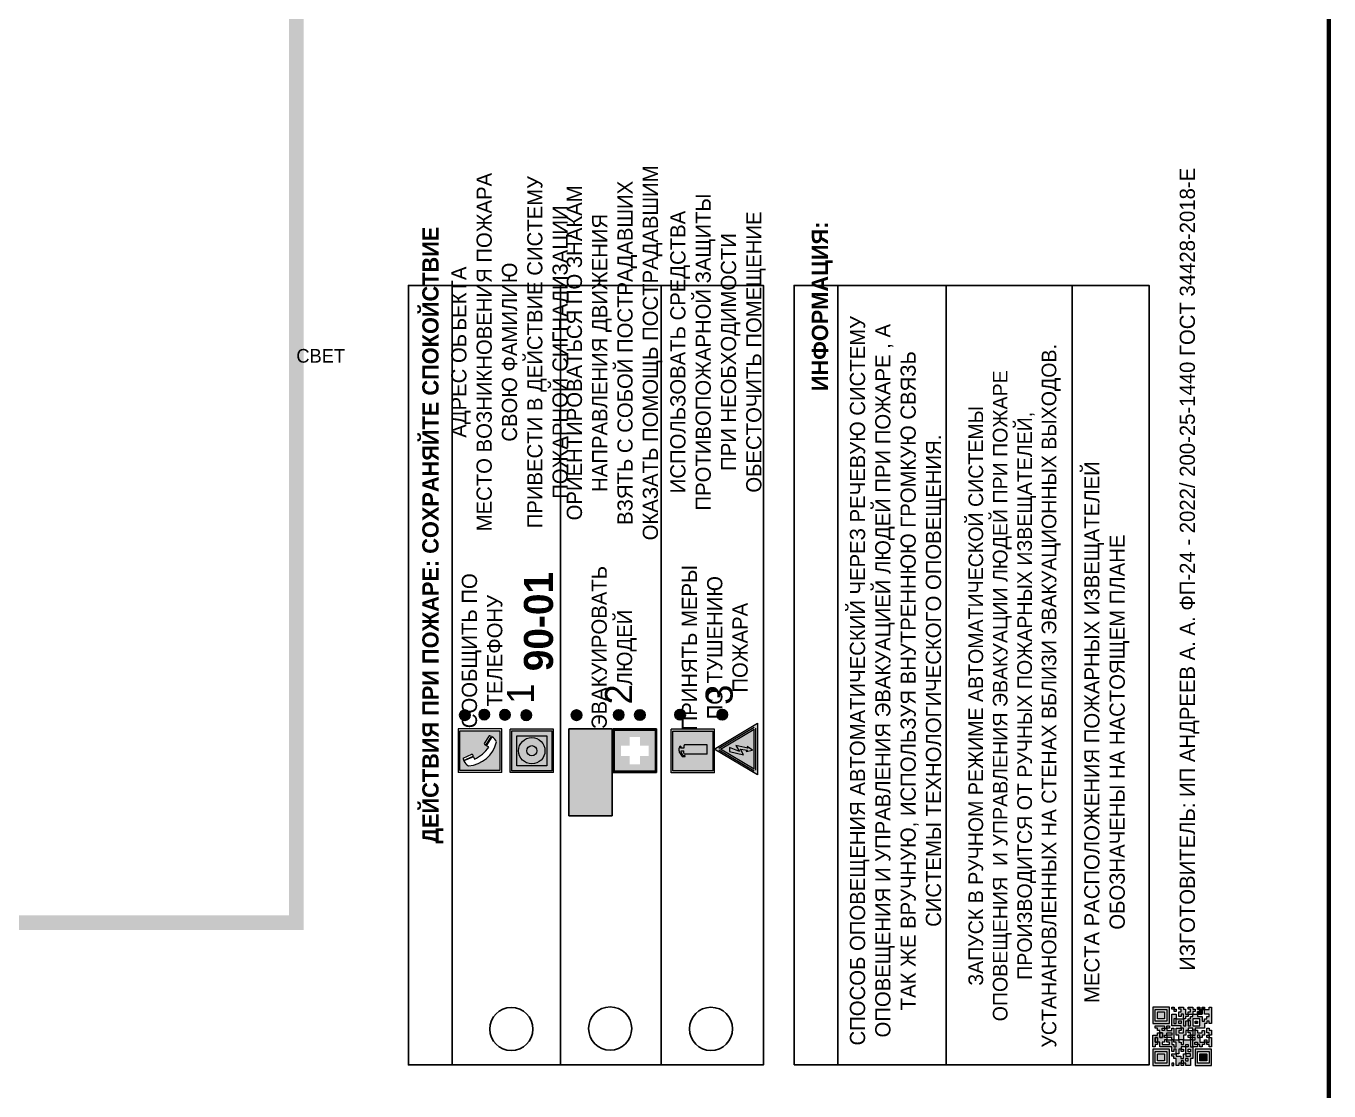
# Model space of a CAD drawing. Header units: millimetres. Extents: x 13114 to 67229, y 22859 to 38520.
# Drawn here: x 25982.5 to 26222.8, y 31311.9 to 31508.3 of the extents above; entities that cross this region are included whole.
import ezdxf

# ---------------------------------------------------------------- set-up
doc = ezdxf.new("R2010")
doc.units = ezdxf.units.MM
doc.styles.add('обычный', font='arial.ttf')

# ---------------------------------------------------------------- blocks, each defined once
blk = doc.blocks.new('A$C3E6D3DDE')
at = {"lineweight": 5}
h = blk.add_hatch(color=40, dxfattribs=at)
h.paths.add_polyline_path([(24.1, 1.45), (16.46, -11.35), (31.74, -11.35)])
h.paths.add_polyline_path([(24.09, -0.46), (30.03, -10.41), (18.14, -10.41)], flags=16)
h.paths.add_polyline_path([(24.54, -3.08), (23.41, -6.02), (25.13, -5.01), (24.33, -8.5), (24.82, -8.27), (23.79, -9.86), (23.4, -8.04), (23.8, -8.43), (24.04, -6.29), (22.39, -7.25), (23.44, -3.08)], flags=0)
h = blk.add_hatch(color=256, dxfattribs=at)
h.paths.add_polyline_path([(24.37, 0.03, 0.567511), (23.82, 0.03), (17.59, -10.4, 0.582454), (17.86, -10.88), (30.32, -10.88, 0.582149), (30.6, -10.4)])
h.paths.add_polyline_path([(24.09, -0.46), (18.14, -10.41), (30.03, -10.41)], flags=16)
h.paths.add_polyline_path([(24.54, -3.08), (23.41, -6.02), (25.13, -5.01), (24.33, -8.5), (24.82, -8.27), (23.79, -9.86), (23.4, -8.04), (23.8, -8.43), (24.04, -6.29), (22.39, -7.25), (23.44, -3.08)], flags=0)
h = blk.add_hatch(color=40, dxfattribs=at)
h.paths.add_polyline_path([(24.09, -0.46), (18.14, -10.41), (30.03, -10.41)])
h.paths.add_polyline_path([(24.82, -8.27), (23.79, -9.86), (23.4, -8.04), (23.8, -8.43), (24.04, -6.29), (22.39, -7.25), (23.44, -3.08), (24.54, -3.08), (23.41, -6.02), (25.13, -5.01), (24.33, -8.5)], flags=16)
at = {"color": 40, "lineweight": 5}
for p, q in [((16.46, -11.35), (24.1, 1.45)), ((24.1, 1.45), (31.74, -11.35))]:
    blk.add_line(p, q, dxfattribs=at)
at = {"lineweight": 5}
for p, q in [((17.59, -10.4), (23.82, 0.03)), ((24.37, 0.03), (30.6, -10.4)), ((18.14, -10.41), (24.09, -0.46)), ((23.44, -3.08), (22.39, -7.25)), ((23.41, -6.02), (24.54, -3.08)), ((24.54, -3.08), (23.44, -3.08)), ((24.09, -0.46), (30.03, -10.41)), ((22.39, -7.25), (24.04, -6.29)), ((25.13, -5.01), (23.41, -6.02)), ((24.04, -6.29), (23.8, -8.43)), ((24.33, -8.5), (25.13, -5.01)), ((17.86, -10.88), (30.32, -10.88)), ((18.14, -10.41), (30.03, -10.41)), ((23.8, -8.43), (23.4, -8.04)), ((23.4, -8.04), (23.79, -9.86)), ((23.79, -9.86), (24.82, -8.27)), ((24.82, -8.27), (24.33, -8.5))]:
    blk.add_line(p, q, dxfattribs=at)
at = {"color": 50, "lineweight": 5}
blk.add_line((31.74, -11.35), (16.46, -11.35), dxfattribs=at)
blk = doc.blocks.new('A$C456E1F9C')
at = {"lineweight": 5}
h = blk.add_hatch(color=242, dxfattribs=at)
h.paths.add_polyline_path([(0.51, -1.47), (0.51, -13.26), (12.29, -13.26), (12.29, -1.47)])
h.paths.add_polyline_path([(5.42, -4.95, -0.254479), (4.78, -5.4), (3.52, -2.53, -0.209735), (4.23, -2.4)], flags=16)
h.paths.add_polyline_path([(8.53, -8.6), (10.87, -10.17), (10.54, -10.76), (8.03, -9.13, -0.192251)], flags=16)
h.paths.add_polyline_path([(4.61, -5.49, 0.005518), (3.87, -5.72, 0.128647), (7.49, -10.01, 0.00809), (7.83, -9.33), (10.47, -10.97, -0.16736), (8.99, -12.25, -0.327862), (1.95, -3.95, -0.166952), (3.36, -2.62)], flags=16)
at = {"color": 242, "lineweight": 5}
for p, q in [((0, -13.77), (0, -0.97)), ((12.8, -0.97), (0, -0.97)), ((4.61, -5.49), (3.36, -2.62)), ((3.52, -2.53), (4.78, -5.4)), ((4.23, -2.4), (5.42, -4.95)), ((12.8, -13.77), (12.8, -0.97)), ((7.83, -9.33), (10.47, -10.97)), ((8.03, -9.13), (10.54, -10.76)), ((10.81, -10.12), (8.53, -8.6)), ((10.54, -10.76), (10.8, -10.3)), ((10.8, -10.3), (10.81, -10.12)), ((0, -13.77), (12.8, -13.77))]:
    blk.add_line(p, q, dxfattribs=at)
blk.add_lwpolyline([(0.51, -1.47), (12.29, -1.47), (12.29, -13.26), (0.51, -13.26)], close=True, dxfattribs=at)
for centre, radius, start, end in [((4.59, -5.34), 2.99, 114.2845, 152.1974), ((4.02, -3.27), 0.891, 76.3284, 123.7092), ((11.12, -3.31), 9.19, 183.9915, 256.6009), ((14.98, -39.1), 35.17, 107.1487, 108.4135), ((13.86, -0.94), 11.08, 205.5536, 234.8762), ((4.68, -4.59), 0.824, 276.9621, 334.0723), ((-13.31, 0.8), 23.44, 332.5487, 334.4027), ((8.94, -9.5), 0.989, 114.4092, 157.9388), ((7.87, -9.46), 3, 291.9291, 329.9329)]:
    blk.add_arc(centre, radius, start, end, dxfattribs=at)
blk = doc.blocks.new('A$C54414219')
at = {"true_color": 0xffffff}
h = blk.add_hatch(color=7, dxfattribs=at)
h.paths.add_polyline_path([(2.39, -9.45), (2.39, -18.3), (11.23, -18.3), (11.23, -9.45)], flags=0)
h.paths.add_polyline_path([(10.71, -13.87, -1), (2.92, -13.87, -1)], flags=0)
h.paths.add_polyline_path([(8.3, -13.87, -1), (5.33, -13.87, -1)], flags=0)
h.paths.add_polyline_path([(0.41, -7.47), (0.41, -20.27), (13.21, -20.27), (13.21, -7.47)])
h.paths.add_polyline_path([(0.92, -19.77), (12.71, -19.77), (12.71, -7.98), (0.92, -7.98)], flags=16)
h.paths.add_polyline_path([(11.23, -9.45), (11.23, -18.3), (2.39, -18.3), (2.39, -9.45)], flags=0)
at = {"lineweight": 5}
h = blk.add_hatch(color=242, dxfattribs=at)
h.paths.add_polyline_path([(12.71, -7.98), (0.92, -7.98), (0.92, -19.77), (12.71, -19.77)])
h.paths.add_polyline_path([(11.23, -18.3), (2.39, -18.3), (2.39, -9.45), (11.23, -9.45)], flags=16)
h.paths.add_polyline_path([(10.71, -13.87, -1), (2.92, -13.87, -1)], flags=0)
h.paths.add_polyline_path([(8.3, -13.87, -1), (5.33, -13.87, -1)], flags=0)
at = {"true_color": 0xffffff}
h = blk.add_hatch(color=7, dxfattribs=at)
h.paths.add_polyline_path([(2.39, -9.45), (2.39, -18.3), (11.23, -18.3), (11.23, -9.45)])
h.paths.add_polyline_path([(10.71, -13.87, -1), (2.92, -13.87, -1)], flags=16)
h.paths.add_polyline_path([(8.3, -13.87, -1), (5.33, -13.87, -1)], flags=0)
at = {"lineweight": 5}
h = blk.add_hatch(color=242, dxfattribs=at)
h.paths.add_polyline_path([(2.92, -13.87, 1), (10.71, -13.87, 1)])
h.paths.add_polyline_path([(8.3, -13.87, -1), (5.33, -13.87, -1)], flags=16)
at = {"color": 242, "lineweight": 5}
for p, q in [((0.41, -20.27), (0.41, -7.47)), ((0.41, -7.47), (13.21, -7.47)), ((0.41, -7.47), (13.21, -7.47)), ((13.21, -20.27), (13.21, -7.47)), ((0.41, -20.27), (13.21, -20.27))]:
    blk.add_line(p, q, dxfattribs=at)
for points in [[(0.92, -7.98), (12.71, -7.98), (12.71, -19.77), (0.92, -19.77)], [(2.39, -9.45), (11.23, -9.45), (11.23, -18.3), (2.39, -18.3)]]:
    blk.add_lwpolyline(points, close=True, dxfattribs=at)
for radius in [3.89, 1.49]:
    blk.add_circle((6.81, -13.87), radius, dxfattribs=at)
blk = doc.blocks.new('A$C32E8229D')
at = {"true_color": 0xffffff}
blk.add_hatch(color=7, dxfattribs=at).paths.add_polyline_path([(0, 0), (0, -8), (16, -8), (16, 0)])
h = blk.add_hatch(color=126)
h.paths.add_polyline_path([(0.2, -0.2), (15.8, -0.2), (15.8, -7.8), (0.2, -7.8)])
h.paths.add_polyline_path([(13.49, -2.05), (12.08, -2.05), (11.37, -2.63, 0.162397), (11.29, -2.84), (11.29, -3.63), (10.35, -3.63), (10.35, -4.05), (11.68, -4.05), (11.68, -3.48), (12.26, -4.28), (11.29, -5.1), (11.29, -6.78), (11.85, -6.78), (11.85, -5.44), (12.8, -4.64), (12.8, -5.94), (14.46, -5.94), (14.46, -5.39), (13.45, -5.39), (13.45, -3.97), (12.46, -2.59), (13.15, -2.59), (13.69, -3.34), (14.18, -3)], flags=16)
h.paths.add_polyline_path([(10.74, -1.82, 1), (11.8, -1.82, 1)], flags=16)
h.paths.add_polyline_path([(9.39, -3.59), (5.99, -3.59), (6.56, -3.03), (5.91, -3.03), (5.1, -3.83), (5.91, -4.64), (6.56, -4.64), (5.99, -4.09), (9.39, -4.09)], flags=16)
h.paths.add_polyline_path([(4.29, -1.08), (1.72, -1.08), (1.72, -6.6), (4.29, -6.6)], flags=16)
at = {"color": 126}
blk.add_lwpolyline([(16, -8), (0, -8), (0, 0), (16, 0)], close=True, dxfattribs=at)
blk = doc.blocks.new('A$C18900ED3')
h = blk.add_hatch(color=126)
h.paths.add_polyline_path([(-0.18, -0.18), (-7.02, -0.18), (-7.02, -7.02), (-0.18, -7.02)])
h.paths.add_polyline_path([(-5.89, -4.46), (-5.89, -2.77), (-4.46, -2.77), (-4.46, -1.31), (-2.77, -1.31), (-2.77, -2.77), (-1.33, -2.77), (-1.33, -4.46), (-2.77, -4.46), (-2.77, -5.89), (-4.46, -5.89), (-4.46, -4.46)], flags=16)
at = {"color": 126}
for p, q in [((-7.2, 0), (-7.2, -7.2)), ((0, 0), (-7.2, 0)), ((0, -7.2), (0, 0)), ((-7.02, -7.02), (-7.02, -0.18)), ((-7.02, -0.18), (-0.18, -0.18)), ((-0.18, -0.18), (-0.18, -7.02)), ((-7.2, -7.2), (0, -7.2)), ((-0.18, -7.02), (-7.02, -7.02))]:
    blk.add_line(p, q, dxfattribs=at)
blk = doc.blocks.new('A$C3AD82952')
at = {"true_color": 0xf5f5ff}
h = blk.add_hatch(color=7, dxfattribs=at)
h.dxf.hatch_style = 1
h.paths.add_polyline_path([(8.21, 8.73, 0.414214), (7.89, 9.05), (7.22, 9.05), (7.22, 9.92), (7.59, 9.92, 1), (7.57, 10.36), (7.22, 10.36), (7.22, 10.6), (6.43, 10.6), (6.43, 10.36), (6.01, 10.36), (4.74, 9.59), (4.74, 8.69), (4.98, 8.73), (4.98, 9.26), (6.12, 9.91), (6.43, 9.91), (6.43, 9.05), (5.76, 9.05, 0.414214), (5.44, 8.73), (5.44, 2.2), (8.21, 2.2)], flags=0)
h.paths.add_polyline_path([(12.8, 12.8), (0, 12.8), (0, 0), (12.8, 0)])
h.paths.add_polyline_path([(0.51, 12.29), (12.29, 12.29), (12.29, 0.51), (0.51, 0.51)], flags=16)
h.paths.add_polyline_path([(4.74, 9.59), (6.01, 10.36), (6.43, 10.36), (6.43, 10.6), (7.22, 10.6), (7.22, 10.36), (7.59, 10.36, -0.94586), (7.59, 9.92), (7.22, 9.92), (7.22, 9.05), (7.89, 9.05, -0.414214), (8.21, 8.73), (8.21, 2.2), (5.44, 2.2), (5.44, 8.73, -0.414214), (5.76, 9.05), (6.43, 9.05), (6.43, 9.91), (6.12, 9.91), (4.98, 9.26), (4.98, 8.73), (4.74, 8.69)], flags=0)
h = blk.add_hatch(color=242)
h.dxf.hatch_style = 1
h.paths.add_polyline_path([(12.29, 12.29), (0.51, 12.29), (0.51, 0.51), (12.29, 0.51)])
h.paths.add_polyline_path([(4.74, 8.69), (4.74, 9.59), (6.01, 10.36), (6.43, 10.36), (6.43, 10.6), (7.22, 10.6), (7.22, 10.36), (7.59, 10.36, -0.94586), (7.59, 9.92), (7.22, 9.92), (7.22, 9.05), (7.89, 9.05, -0.414214), (8.21, 8.73), (8.21, 2.2), (5.44, 2.2), (5.44, 8.73, -0.414214), (5.76, 9.05), (6.43, 9.05), (6.43, 9.91), (6.12, 9.91), (4.98, 9.26), (4.98, 8.73)], flags=16)
h = blk.add_hatch(color=7, dxfattribs=at)
h.dxf.hatch_style = 1
h.paths.add_polyline_path([(8.21, 8.73, 0.414214), (7.89, 9.05), (7.22, 9.05), (7.22, 9.92), (7.59, 9.92, 1), (7.57, 10.36), (7.22, 10.36), (7.22, 10.6), (6.43, 10.6), (6.43, 10.36), (6.01, 10.36), (4.74, 9.59), (4.74, 8.69), (4.98, 8.73), (4.98, 9.26), (6.12, 9.91), (6.43, 9.91), (6.43, 9.05), (5.76, 9.05, 0.414214), (5.44, 8.73), (5.44, 2.2), (8.21, 2.2)])
at = {"color": 242, "lineweight": 5}
for p, q in [((0, 0), (0, 12.8)), ((0, 12.8), (12.8, 12.8)), ((12.8, 0), (12.8, 12.8)), ((6.01, 10.36), (4.74, 9.59)), ((4.74, 9.59), (4.74, 8.69)), ((4.74, 8.69), (4.98, 8.73)), ((4.98, 9.26), (6.12, 9.91)), ((4.98, 8.73), (4.98, 9.26)), ((5.44, 2.2), (5.44, 8.73)), ((5.76, 9.05), (6.43, 9.05)), ((6.01, 10.36), (6.43, 10.36)), ((6.12, 9.91), (6.43, 9.91)), ((7.22, 10.6), (6.43, 10.6)), ((6.43, 10.6), (6.43, 10.36)), ((6.43, 9.91), (6.43, 9.05)), ((7.22, 10.36), (7.22, 10.6)), ((7.59, 10.36), (7.22, 10.36)), ((7.22, 9.05), (7.22, 9.92)), ((7.59, 9.92), (7.22, 9.92)), ((7.89, 9.05), (7.22, 9.05)), ((8.21, 2.2), (8.21, 8.73)), ((0, 0), (12.8, 0)), ((5.44, 2.2), (8.21, 2.2))]:
    blk.add_line(p, q, dxfattribs=at)
blk.add_lwpolyline([(0.51, 12.29), (12.29, 12.29), (12.29, 0.51), (0.51, 0.51)], close=True, dxfattribs=at)
for centre, radius, start, end in [((5.76, 8.73), 0.32, 90, 180), ((7.58, 10.14), 0.223, 273.1875, 86.8125), ((7.89, 8.73), 0.32, 0, 90)]:
    blk.add_arc(centre, radius, start, end, dxfattribs=at)
blk = doc.blocks.new('QR')
at = {"lineweight": 0}
h = blk.add_hatch(color=256, dxfattribs=at)
h.dxf.hatch_style = 1
h.paths.add_polyline_path([(9241.16, 2687.38), (9242.01, 2687.38), (9242.01, 2687.83), (9241.59, 2687.83), (9241.59, 2688.68), (9239.45, 2688.68), (9239.45, 2688.25), (9239.86, 2688.25), (9239.86, 2687.83), (9240.29, 2687.83), (9240.29, 2688.25), (9241.16, 2688.25), (9241.16, 2687.83), (9240.29, 2687.83), (9240.29, 2687.38), (9239.45, 2687.38), (9239.45, 2685.22), (9238.57, 2685.22), (9238.57, 2684.8), (9239.02, 2684.8), (9239.02, 2684.37), (9238.13, 2684.37), (9238.13, 2683.92), (9239.02, 2683.92), (9239.02, 2683.5), (9239.44, 2683.5), (9239.44, 2682.64), (9239.87, 2682.64), (9239.87, 2682.18), (9239.44, 2682.18), (9239.44, 2682.64), (9238.13, 2682.64), (9238.13, 2681.76), (9237.71, 2681.76), (9237.71, 2682.64), (9238.13, 2682.64), (9238.13, 2683.07), (9237.27, 2683.07), (9237.27, 2683.51), (9237.71, 2683.51), (9237.71, 2684.37), (9238.13, 2684.37), (9238.13, 2685.22), (9237.71, 2685.22), (9237.71, 2684.8), (9237.28, 2684.8), (9237.28, 2684.38), (9235.98, 2684.38), (9235.98, 2683.92), (9236.4, 2683.92), (9236.4, 2683.49), (9236.84, 2683.49), (9236.84, 2683.07), (9236.4, 2683.07), (9236.4, 2682.64), (9235.98, 2682.64), (9235.98, 2681.76), (9237.29, 2681.76), (9237.29, 2681.33), (9239.43, 2681.33), (9239.43, 2681.76), (9240.74, 2681.76), (9240.74, 2683.05), (9239.87, 2683.05), (9239.87, 2683.5), (9240.29, 2683.5), (9240.29, 2683.91), (9240.74, 2683.91), (9240.74, 2684.81), (9240.29, 2684.81), (9240.29, 2684.79), (9240.29, 2684.37), (9239.45, 2684.37), (9239.45, 2684.8), (9239.87, 2684.8), (9239.87, 2685.21), (9240.74, 2685.21), (9240.74, 2686.1), (9240.29, 2686.1), (9240.29, 2685.64), (9239.86, 2685.64), (9239.86, 2686.95), (9240.29, 2686.95), (9240.29, 2686.52), (9240.74, 2686.52), (9240.74, 2686.1), (9241.16, 2686.1), (9241.16, 2686.53), (9241.59, 2686.53), (9241.59, 2686.1), (9242.02, 2686.1), (9242.02, 2685.21), (9241.59, 2685.21), (9241.59, 2686.1), (9241.16, 2686.1), (9241.16, 2685.21), (9240.74, 2685.21), (9240.74, 2684.81), (9242.89, 2684.81), (9242.89, 2685.22), (9242.47, 2685.22), (9242.47, 2686.11), (9242.89, 2686.11), (9242.89, 2686.52), (9242.46, 2686.52), (9242.46, 2686.95), (9242.89, 2686.95), (9242.89, 2686.52), (9243.32, 2686.52), (9243.32, 2688.26), (9242.9, 2688.26), (9242.9, 2687.83), (9242.47, 2687.83), (9242.47, 2687.38), (9242.01, 2687.38), (9242.01, 2686.94), (9241.16, 2686.94)])
h.paths.add_polyline_path([(9239.02, 2682.18), (9239.02, 2681.76), (9238.54, 2681.76), (9238.54, 2682.18)], flags=16)
h.paths.add_polyline_path([(9237.27, 2682.65), (9237.27, 2682.19), (9236.83, 2682.19), (9236.83, 2682.65)], flags=16)
h = blk.add_hatch(color=256, dxfattribs=at)
h.dxf.hatch_style = 1
h.paths.add_polyline_path([(9238.15, 2687.83), (9236.83, 2687.83), (9236.83, 2686.52), (9238.15, 2686.52)], flags=0)
h.paths.add_polyline_path([(9239.01, 2685.65), (9239.01, 2688.68), (9235.98, 2688.68), (9235.98, 2685.65)])
h.paths.add_polyline_path([(9236.41, 2686.1), (9236.41, 2688.26), (9238.56, 2688.26), (9238.56, 2686.1)], flags=16)
h.paths.add_polyline_path([(9236.83, 2686.52), (9236.83, 2687.83), (9238.15, 2687.83), (9238.15, 2686.52)], flags=0)
h = blk.add_hatch(color=256, dxfattribs=at)
h.dxf.hatch_style = 1
h.paths.add_polyline_path([(9238.15, 2686.52), (9238.15, 2687.83), (9236.83, 2687.83), (9236.83, 2686.52)])
h.paths.add_polyline_path([(9245.91, 2686.52), (9245.91, 2687.83), (9244.59, 2687.83), (9244.59, 2686.52)], flags=0)
h.paths.add_polyline_path([(9246.77, 2685.65), (9246.77, 2688.68), (9243.74, 2688.68), (9243.74, 2685.65)])
h.paths.add_polyline_path([(9244.17, 2686.1), (9244.17, 2688.26), (9246.32, 2688.26), (9246.32, 2686.1)], flags=16)
h.paths.add_polyline_path([(9244.59, 2686.52), (9244.59, 2687.83), (9245.91, 2687.83), (9245.91, 2686.52)], flags=0)
h = blk.add_hatch(color=256, dxfattribs=at)
h.dxf.hatch_style = 1
h.paths.add_polyline_path([(9243.32, 2686.11), (9242.89, 2686.11), (9242.89, 2685.64), (9243.32, 2685.64)])
h.paths.add_polyline_path([(9239.02, 2683.07), (9239.02, 2683.5), (9238.56, 2683.5), (9238.56, 2683.07)])
h.paths.add_polyline_path([(9236.4, 2684.8), (9236.4, 2685.22), (9235.98, 2685.22), (9235.98, 2684.8)])
h.paths.add_polyline_path([(9236.4, 2683.07), (9236.4, 2683.49), (9235.98, 2683.49), (9235.98, 2683.07)])
h = blk.add_hatch(color=256, dxfattribs=at)
h.dxf.hatch_style = 1
h.paths.add_polyline_path([(9240.75, 2681.76), (9240.75, 2681.35), (9241.17, 2681.35), (9241.17, 2681.76)])
h.paths.add_polyline_path([(9241.6, 2682.18), (9241.17, 2682.18), (9241.17, 2681.76), (9241.6, 2681.76)])
h.paths.add_polyline_path([(9242.47, 2681.34), (9242.47, 2682.19), (9242.02, 2682.19), (9242.02, 2681.76), (9241.6, 2681.76), (9241.6, 2681.34)])
h.paths.add_polyline_path([(9239.87, 2678.3), (9239.44, 2678.3), (9239.44, 2677.89), (9241.17, 2677.89), (9241.17, 2678.3), (9240.28, 2678.3), (9240.28, 2678.73), (9239.87, 2678.73)])
h.paths.add_polyline_path([(9240.75, 2678.73), (9240.75, 2679.19), (9240.28, 2679.19), (9240.28, 2678.73)])
h.paths.add_polyline_path([(9241.6, 2678.73), (9241.17, 2678.73), (9241.17, 2678.3), (9241.6, 2678.3)])
h.paths.add_polyline_path([(9242.02, 2678.3), (9241.6, 2678.3), (9241.6, 2677.89), (9242.48, 2677.89), (9242.48, 2678.31), (9242.9, 2678.31), (9242.9, 2678.73), (9242.02, 2678.73)])
h.paths.add_polyline_path([(9246.36, 2684.37), (9246.36, 2684.79), (9245.93, 2684.79), (9245.93, 2684.37)])
h.paths.add_polyline_path([(9246.78, 2685.2), (9246.36, 2685.2), (9246.36, 2684.79), (9246.78, 2684.79)])
h.paths.add_polyline_path([(9245.91, 2687.83), (9244.59, 2687.83), (9244.59, 2686.52), (9245.91, 2686.52)])
h = blk.add_hatch(color=256, dxfattribs=at)
h.dxf.hatch_style = 1
h.paths.add_polyline_path([(9243.32, 2682.64), (9243.32, 2683.07), (9244.62, 2683.07), (9244.62, 2684.37), (9243.74, 2684.37), (9243.74, 2684.8), (9244.62, 2684.8), (9244.62, 2684.37), (9245.48, 2684.37), (9245.48, 2685.22), (9243.32, 2685.22), (9243.32, 2683.5), (9242.89, 2683.5), (9242.89, 2683.06), (9242.01, 2683.06), (9242.01, 2683.91), (9242.47, 2683.91), (9242.47, 2683.5), (9242.89, 2683.5), (9242.89, 2684.38), (9241.59, 2684.38), (9241.59, 2683.91), (9240.74, 2683.91), (9240.74, 2683.05), (9241.59, 2683.05), (9241.59, 2682.64), (9242.47, 2682.64), (9242.47, 2682.19), (9242.91, 2682.19), (9242.91, 2681.34), (9242.48, 2681.34), (9242.48, 2680.91), (9242.91, 2680.91), (9242.91, 2679.17), (9243.75, 2679.17), (9243.75, 2678.73), (9244.2, 2678.73), (9244.2, 2678.3), (9243.75, 2678.3), (9243.75, 2677.88), (9246.78, 2677.88), (9246.78, 2678.3), (9246.35, 2678.3), (9246.35, 2679.19), (9245.48, 2679.19), (9245.48, 2678.31), (9245.05, 2678.31), (9245.05, 2678.73), (9244.62, 2678.73), (9244.62, 2679.19), (9244.2, 2679.19), (9244.2, 2679.61), (9245.05, 2679.61), (9245.05, 2680.46), (9245.48, 2680.46), (9245.48, 2681.34), (9245.04, 2681.34), (9245.04, 2681.76), (9244.63, 2681.76), (9244.63, 2682.19), (9244.21, 2682.19), (9244.21, 2681.76), (9243.32, 2681.76), (9243.32, 2682.19), (9244.21, 2682.19), (9244.21, 2682.64)])
h.paths.add_polyline_path([(9243.75, 2683.49), (9243.75, 2683.92), (9244.21, 2683.92), (9244.21, 2683.49)], flags=16)
h.paths.add_polyline_path([(9243.32, 2681.34), (9244.63, 2681.34), (9244.63, 2680.04), (9243.32, 2680.04)], flags=16)
h.paths.add_polyline_path([(9243.76, 2680.89), (9244.18, 2680.89), (9244.18, 2680.48), (9243.76, 2680.48)], flags=0)
h = blk.add_hatch(color=256, dxfattribs=at)
h.dxf.hatch_style = 1
h.paths.add_polyline_path([(9246.36, 2683.07), (9246.78, 2683.07), (9246.78, 2683.92), (9246.36, 2683.92), (9246.36, 2683.49), (9245.92, 2683.49), (9245.92, 2683.92), (9245.06, 2683.92), (9245.06, 2683.49), (9245.48, 2683.49), (9245.48, 2683.07), (9244.62, 2683.07), (9244.62, 2682.65), (9245.05, 2682.65), (9245.05, 2682.18), (9245.48, 2682.18), (9245.48, 2682.65), (9246.36, 2682.65)])
h.paths.add_polyline_path([(9246.78, 2682.18), (9246.36, 2682.18), (9246.36, 2681.75), (9245.92, 2681.75), (9245.92, 2682.18), (9245.48, 2682.18), (9245.48, 2681.34), (9245.48, 2681.34), (9245.94, 2681.34), (9245.94, 2680.91), (9246.36, 2680.91), (9246.36, 2681.34), (9246.78, 2681.34)])
h = blk.add_hatch(color=256, dxfattribs=at)
h.dxf.hatch_style = 1
h.paths.add_polyline_path([(9235.98, 2680.9), (9235.98, 2677.86), (9239.02, 2677.86), (9239.02, 2680.9)])
h.paths.add_polyline_path([(9238.57, 2680.48), (9238.57, 2678.32), (9236.41, 2678.32), (9236.41, 2680.48)], flags=16)
h.paths.add_polyline_path([(9238.15, 2680.05), (9238.15, 2678.74), (9236.83, 2678.74), (9236.83, 2680.05)], flags=0)
h = blk.add_hatch(color=256, dxfattribs=at)
h.dxf.hatch_style = 1
h.paths.add_polyline_path([(9242.02, 2680.46), (9242.48, 2680.46), (9242.48, 2680.91), (9241.58, 2680.91), (9241.58, 2681.35), (9241.17, 2681.35), (9241.17, 2680.91), (9240.75, 2680.91), (9240.75, 2681.33), (9239.43, 2681.33), (9239.43, 2680.46), (9239.86, 2680.46), (9239.86, 2680.92), (9240.3, 2680.92), (9240.3, 2680.46), (9239.86, 2680.46), (9239.86, 2680.04), (9239.44, 2680.04), (9239.44, 2679.62), (9239.86, 2679.62), (9239.86, 2679.19), (9240.29, 2679.19), (9240.29, 2680.03), (9241.18, 2680.03), (9241.18, 2680.47), (9241.6, 2680.47), (9241.6, 2680.03), (9241.18, 2680.03), (9241.18, 2679.61), (9241.6, 2679.61), (9241.6, 2679.19), (9242.47, 2679.19), (9242.47, 2679.6), (9242.02, 2679.6)])
h = blk.add_hatch(color=256, dxfattribs=at)
h.dxf.hatch_style = 1
h.paths.add_polyline_path([(9244.18, 2680.48), (9244.18, 2680.89), (9243.76, 2680.89), (9243.76, 2680.48)])
h = blk.add_hatch(color=256, dxfattribs=at)
h.dxf.hatch_style = 1
h.paths.add_polyline_path([(9238.15, 2680.05), (9236.83, 2680.05), (9236.83, 2678.74), (9238.15, 2678.74)])
h = blk.add_hatch(color=256, dxfattribs=at)
h.dxf.hatch_style = 1
h.paths.add_polyline_path([(9245.93, 2680.04), (9245.93, 2680.46), (9245.48, 2680.46), (9245.48, 2679.62), (9246.35, 2679.62), (9246.35, 2680.04)])
h.paths.add_polyline_path([(9246.78, 2680.04), (9246.78, 2680.46), (9246.35, 2680.46), (9246.35, 2680.04)])
h.paths.add_polyline_path([(9246.78, 2679.18), (9246.78, 2679.62), (9246.35, 2679.62), (9246.35, 2679.18)])
for points in [[(9237.71, 2685.22), (9238.13, 2685.22), (9238.13, 2684.37), (9237.71, 2684.37), (9237.71, 2683.51), (9237.27, 2683.51), (9237.27, 2683.07), (9238.13, 2683.07), (9238.13, 2682.64), (9237.71, 2682.64), (9237.71, 2681.76), (9238.13, 2681.76), (9238.13, 2682.64), (9239.44, 2682.64), (9239.44, 2683.5), (9239.02, 2683.5), (9239.02, 2683.07), (9238.56, 2683.07), (9238.56, 2683.5), (9239.02, 2683.5), (9239.02, 2683.92), (9238.13, 2683.92), (9238.13, 2684.37), (9239.02, 2684.37), (9239.02, 2684.8), (9238.57, 2684.8), (9238.57, 2685.22), (9239.45, 2685.22), (9239.45, 2687.38), (9240.29, 2687.38), (9240.29, 2687.83), (9239.86, 2687.83), (9239.86, 2688.25), (9239.45, 2688.25), (9239.45, 2688.68), (9241.59, 2688.68), (9241.59, 2687.83), (9242.01, 2687.83), (9242.01, 2687.38), (9242.47, 2687.38), (9242.47, 2687.83), (9242.9, 2687.83), (9242.9, 2688.26), (9243.32, 2688.26), (9243.32, 2686.52), (9242.89, 2686.52), (9242.89, 2686.11), (9243.32, 2686.11), (9243.32, 2685.64), (9242.89, 2685.64), (9242.89, 2686.11), (9242.47, 2686.11), (9242.47, 2685.22), (9242.89, 2685.22), (9242.89, 2684.81), (9240.74, 2684.81), (9240.74, 2683.91), (9241.59, 2683.91), (9241.59, 2684.38), (9242.89, 2684.38), (9242.89, 2683.5), (9242.47, 2683.5), (9242.47, 2683.91), (9242.01, 2683.91), (9242.01, 2683.06), (9242.89, 2683.06), (9242.89, 2683.5), (9243.32, 2683.5), (9243.32, 2685.22), (9245.48, 2685.22), (9245.48, 2684.37), (9244.62, 2684.37), (9244.62, 2683.07), (9245.48, 2683.07), (9245.48, 2683.49), (9245.06, 2683.49), (9245.06, 2683.92), (9245.92, 2683.92), (9245.92, 2683.49), (9246.36, 2683.49), (9246.36, 2683.92), (9246.78, 2683.92), (9246.78, 2683.07), (9246.36, 2683.07), (9246.36, 2682.65), (9245.48, 2682.65), (9245.48, 2682.18), (9245.92, 2682.18), (9245.92, 2681.75), (9246.36, 2681.75), (9246.36, 2682.18), (9246.78, 2682.18), (9246.78, 2681.34), (9246.36, 2681.34), (9246.36, 2680.91), (9245.94, 2680.91), (9245.94, 2681.34), (9245.48, 2681.34), (9245.48, 2680.46), (9245.93, 2680.46), (9245.93, 2680.04), (9246.35, 2680.04), (9246.35, 2680.46), (9246.78, 2680.46), (9246.78, 2680.04), (9246.78, 2680.04), (9246.35, 2680.04), (9246.35, 2679.62), (9246.78, 2679.62), (9246.78, 2679.18), (9246.35, 2679.18), (9246.35, 2678.3), (9246.78, 2678.3), (9246.78, 2677.88), (9243.75, 2677.88), (9243.75, 2678.3), (9244.2, 2678.3), (9244.2, 2678.73), (9243.75, 2678.73), (9243.75, 2679.17), (9242.91, 2679.17), (9242.91, 2680.91), (9242.48, 2680.91), (9242.48, 2680.46), (9242.02, 2680.46), (9242.02, 2679.6), (9242.47, 2679.6), (9242.47, 2679.19), (9241.6, 2679.19), (9241.6, 2679.61), (9241.18, 2679.61), (9241.18, 2680.03), (9240.29, 2680.03), (9240.29, 2679.19), (9240.75, 2679.19), (9240.75, 2678.73), (9240.28, 2678.73), (9240.28, 2678.3), (9241.17, 2678.3), (9241.17, 2678.73), (9241.6, 2678.73), (9241.6, 2678.3), (9242.02, 2678.3), (9242.02, 2678.73), (9242.9, 2678.73), (9242.9, 2678.31), (9242.48, 2678.31), (9242.48, 2677.89), (9241.6, 2677.89), (9241.6, 2678.3), (9241.17, 2678.3), (9241.17, 2677.89), (9239.44, 2677.89), (9239.44, 2678.3), (9239.87, 2678.3), (9239.87, 2678.73), (9240.28, 2678.73), (9240.28, 2679.19), (9240.29, 2679.19), (9239.86, 2679.19), (9239.86, 2679.62), (9239.44, 2679.62), (9239.44, 2680.04), (9239.86, 2680.04), (9239.86, 2680.46), (9239.43, 2680.46), (9239.43, 2681.33), (9237.29, 2681.33), (9237.29, 2681.76), (9235.98, 2681.76), (9235.98, 2682.64), (9236.4, 2682.64), (9236.4, 2683.07), (9235.98, 2683.07), (9235.98, 2683.49), (9236.4, 2683.49), (9236.4, 2683.92), (9235.98, 2683.92), (9235.98, 2684.38), (9237.28, 2684.38), (9237.28, 2684.8), (9237.71, 2684.8), (9237.71, 2685.22), (9237.92, 2685.22)], [(9240.74, 2686.1), (9240.74, 2686.52), (9240.29, 2686.52), (9240.29, 2686.95), (9239.86, 2686.95), (9239.86, 2685.64), (9240.29, 2685.64), (9240.29, 2686.1), (9240.74, 2686.1), (9240.74, 2686.52)], [(9240.74, 2685.21), (9239.87, 2685.21), (9239.87, 2684.8), (9239.45, 2684.8), (9239.45, 2684.37), (9240.29, 2684.37), (9240.29, 2684.79), (9240.29, 2684.81), (9240.74, 2684.81), (9240.74, 2685.21), (9239.87, 2685.21)], [(9240.74, 2683.91), (9240.29, 2683.91), (9240.29, 2683.5), (9239.87, 2683.5), (9239.87, 2683.05), (9240.74, 2683.05), (9240.74, 2683.91)], [(9244.62, 2684.37), (9244.62, 2684.8), (9243.74, 2684.8), (9243.74, 2684.37), (9244.62, 2684.37)], [(9240.74, 2683.05), (9240.74, 2681.76), (9239.43, 2681.76), (9239.43, 2681.33), (9240.75, 2681.33), (9240.75, 2681.35), (9240.75, 2680.91), (9241.17, 2680.91), (9241.17, 2681.35), (9241.58, 2681.35), (9241.58, 2680.91), (9242.48, 2680.91), (9242.48, 2681.34), (9242.91, 2681.34), (9242.91, 2682.19), (9242.47, 2682.19), (9242.47, 2682.64), (9241.59, 2682.64), (9241.59, 2683.05), (9240.74, 2683.05)], [(9239.86, 2680.46), (9239.86, 2680.92), (9240.3, 2680.92), (9240.3, 2680.46), (9239.86, 2680.46)], [(9241.6, 2681.76), (9242.02, 2681.76), (9242.02, 2682.19), (9242.47, 2682.19), (9242.47, 2681.34), (9241.6, 2681.34), (9241.6, 2681.76)], [(9244.62, 2683.07), (9243.32, 2683.07), (9243.32, 2682.64), (9244.21, 2682.64), (9244.21, 2682.19), (9243.32, 2682.19), (9243.32, 2681.76), (9244.21, 2681.76), (9244.21, 2682.19), (9244.63, 2682.19), (9244.63, 2681.76), (9245.04, 2681.76), (9245.04, 2681.34), (9245.48, 2681.34)], [(9245.48, 2682.18), (9245.05, 2682.18), (9245.05, 2682.65), (9244.62, 2682.65), (9244.62, 2683.07)], [(9245.48, 2682.18), (9245.48, 2681.34)], [(9245.48, 2680.46), (9245.05, 2680.46), (9245.05, 2679.61), (9244.2, 2679.61), (9244.2, 2679.19), (9244.62, 2679.19), (9244.62, 2678.73), (9245.05, 2678.73), (9245.05, 2678.31), (9245.48, 2678.31), (9245.48, 2679.19), (9246.35, 2679.19), (9246.35, 2679.07)], [(9246.35, 2679.62), (9245.48, 2679.62), (9245.48, 2680.46)], [(9245.48, 2680.46), (9245.48, 2679.62), (9246.35, 2679.62), (9246.35, 2680.04), (9245.93, 2680.04), (9245.93, 2680.46), (9245.48, 2680.46), (9245.48, 2679.62)], [(9246.35, 2679.62), (9246.35, 2679.18)]]:
    blk.add_lwpolyline(points, dxfattribs=at)
for points in [[(9235.98, 2685.65), (9239.01, 2685.65), (9239.01, 2688.68), (9235.98, 2688.68)], [(9236.41, 2688.26), (9238.56, 2688.26), (9238.56, 2686.1), (9236.41, 2686.1)], [(9240.29, 2687.83), (9241.16, 2687.83), (9241.16, 2688.25), (9240.29, 2688.25)], [(9240.29, 2688.25), (9241.16, 2688.25), (9241.16, 2687.83), (9240.29, 2687.83)], [(9243.74, 2685.65), (9246.77, 2685.65), (9246.77, 2688.68), (9243.74, 2688.68)], [(9244.17, 2688.26), (9246.32, 2688.26), (9246.32, 2686.1), (9244.17, 2686.1)], [(9236.83, 2687.83), (9238.15, 2687.83), (9238.15, 2686.52), (9236.83, 2686.52)], [(9241.16, 2686.1), (9240.74, 2686.1), (9240.74, 2685.21), (9241.16, 2685.21)], [(9242.01, 2687.38), (9241.16, 2687.38), (9241.16, 2686.94), (9242.01, 2686.94)], [(9241.16, 2687.38), (9242.01, 2687.38), (9242.01, 2686.94), (9241.16, 2686.94)], [(9241.16, 2686.53), (9241.59, 2686.53), (9241.59, 2686.1), (9241.16, 2686.1)], [(9241.59, 2686.1), (9242.02, 2686.1), (9242.02, 2685.21), (9241.59, 2685.21)], [(9242.89, 2686.52), (9242.46, 2686.52), (9242.46, 2686.95), (9242.89, 2686.95)], [(9244.59, 2687.83), (9245.91, 2687.83), (9245.91, 2686.52), (9244.59, 2686.52)], [(9235.98, 2684.8), (9236.4, 2684.8), (9236.4, 2685.22), (9235.98, 2685.22)], [(9236.4, 2683.07), (9236.84, 2683.07), (9236.84, 2683.49), (9236.4, 2683.49)], [(9243.75, 2683.92), (9244.21, 2683.92), (9244.21, 2683.49), (9243.75, 2683.49)], [(9245.93, 2684.79), (9246.36, 2684.79), (9246.36, 2684.37), (9245.93, 2684.37)], [(9246.36, 2685.2), (9246.78, 2685.2), (9246.78, 2684.79), (9246.36, 2684.79)], [(9235.98, 2677.86), (9239.02, 2677.86), (9239.02, 2680.9), (9235.98, 2680.9)], [(9236.83, 2682.19), (9237.27, 2682.19), (9237.27, 2682.65), (9236.83, 2682.65)], [(9238.54, 2682.18), (9239.02, 2682.18), (9239.02, 2681.76), (9238.54, 2681.76)], [(9239.44, 2682.64), (9239.87, 2682.64), (9239.87, 2682.18), (9239.44, 2682.18)], [(9240.75, 2681.76), (9241.17, 2681.76), (9241.17, 2681.35), (9240.75, 2681.35)], [(9241.17, 2682.18), (9241.6, 2682.18), (9241.6, 2681.76), (9241.17, 2681.76)], [(9243.32, 2680.04), (9244.63, 2680.04), (9244.63, 2681.34), (9243.32, 2681.34)], [(9243.76, 2680.89), (9244.18, 2680.89), (9244.18, 2680.48), (9243.76, 2680.48)], [(9236.41, 2680.48), (9238.57, 2680.48), (9238.57, 2678.32), (9236.41, 2678.32)], [(9236.83, 2680.05), (9238.15, 2680.05), (9238.15, 2678.74), (9236.83, 2678.74)], [(9241.18, 2680.03), (9241.6, 2680.03), (9241.6, 2680.47), (9241.18, 2680.47)]]:
    blk.add_lwpolyline(points, close=True, dxfattribs=at)

msp = doc.modelspace()

# ---------------------------------------------------------------- hatches: boundary and pattern name
at = {"lineweight": 0}
h = msp.add_hatch(color=256, dxfattribs=at)
h.dxf.hatch_style = 1
h.paths.add_polyline_path([(26063.44, 31380.21, 1), (26063.44, 31382.14, 1)])
h = msp.add_hatch(color=256, dxfattribs=at)
h.dxf.hatch_style = 1
h.paths.add_polyline_path([(26067.02, 31380.31, 1), (26067.02, 31382.24, 1)])
h = msp.add_hatch(color=256, dxfattribs=at)
h.dxf.hatch_style = 1
h.paths.add_polyline_path([(26070.83, 31380.27, 1), (26070.83, 31382.2, 1)])
h = msp.add_hatch(color=256, dxfattribs=at)
h.dxf.hatch_style = 1
h.paths.add_polyline_path([(26074.76, 31380.19, 1), (26074.76, 31382.12, 1)])
h = msp.add_hatch(color=256, dxfattribs=at)
h.dxf.hatch_style = 1
h.paths.add_polyline_path([(26084.03, 31380.2, 1), (26084.03, 31382.13, 1)])
h = msp.add_hatch(color=256, dxfattribs=at)
h.dxf.hatch_style = 1
h.paths.add_polyline_path([(26091.81, 31380.24, 1), (26091.81, 31382.17, 1)])
h = msp.add_hatch(color=256, dxfattribs=at)
h.dxf.hatch_style = 1
h.paths.add_polyline_path([(26095.71, 31380.23, 1), (26095.71, 31382.17, 1)])
h = msp.add_hatch(color=256, dxfattribs=at)
h.dxf.hatch_style = 1
h.paths.add_polyline_path([(26103.13, 31380.29, 1), (26103.13, 31382.22, 1)])
h = msp.add_hatch(color=256, dxfattribs=at)
h.dxf.hatch_style = 1
h.paths.add_polyline_path([(26110.9, 31380.3, 1), (26110.9, 31382.23, 1)])

# ---------------------------------------------------------------- linework, layer by layer
at = {"color": 1, "lineweight": 100}
msp.add_lwpolyline([(25622.76, 31686.74), (26222.76, 31686.74), (26222.76, 31291.74), (25622.76, 31291.74)], close=True, dxfattribs=at)
at = {"lineweight": 100, "const_width": 2.7}
msp.add_lwpolyline([(25707.73, 31418.2), (25707.73, 31569.12), (26032.35, 31569.12), (26032.35, 31342.88), (25707.73, 31342.88), (25707.73, 31408.89)], dxfattribs=at)
for points in [[(26061.08, 31316.66), (26061.08, 31460.43), (26053.03, 31460.43), (26053.03, 31316.66)], [(26061.08, 31316.66), (26061.08, 31460.43), (26118.48, 31460.43), (26118.48, 31316.66)]]:
    msp.add_lwpolyline(points, close=True)
for points in [[(26081.08, 31375.08), (26081.08, 31316.66), (26081.08, 31460.43)], [(26099.65, 31375.08), (26099.65, 31316.66), (26099.65, 31460.43)]]:
    msp.add_lwpolyline(points)
at = {"color": 0}
msp.add_lwpolyline([(26124.14, 31316.66), (26124.14, 31460.43), (26189.6, 31460.43), (26189.6, 31316.66)], close=True, dxfattribs=at)
for points in [[(26132.2, 31316.66), (26132.2, 31460.43)], [(26152.19, 31316.66), (26152.19, 31460.43)], [(26175.44, 31316.66), (26175.44, 31460.43)]]:
    msp.add_lwpolyline(points, dxfattribs=at)
for centre, radius in [((26063.44, 31381.17), 0.966), ((26067.02, 31381.28), 0.966), ((26070.83, 31381.24), 0.966), ((26074.76, 31381.16), 0.966), ((26084.03, 31381.17), 0.966), ((26091.81, 31381.21), 0.966), ((26095.71, 31381.2), 0.966), ((26103.13, 31381.26), 0.966), ((26110.9, 31381.26), 0.966), ((26072, 31323.29), 3.98), ((26090.23, 31323.38), 3.98), ((26108.81, 31323.32), 3.98)]:
    msp.add_circle(centre, radius)

# ---------------------------------------------------------------- block references
at = {"rotation": 89.99999999999999}
for name, p, xscale, yscale, zscale in [('A$C456E1F9C', (26061.62, 31370.62), 0.625, 0.625, 0.625), ('A$C54414219', (26067.11, 31370.36), 0.625, 0.625, 0.625), ('A$C18900ED3', (26090.76, 31378.62), 1.111111111007631, 1.111111111007631, 1.111111111007631), ('A$C3AD82952', (26109.49, 31370.56), 0.625, 0.625, 0.625), ('A$C3E6D3DDE', (26110.3, 31359.85), 0.625, 0.625, 0.625)]:
    msp.add_blockref(name, p, dxfattribs=dict(at, xscale=xscale, yscale=yscale, zscale=zscale))
at = {"xscale": -1, "rotation": 90}
msp.add_blockref('A$C32E8229D', (26082.61, 31378.62), dxfattribs=at)
at = {"color": 22, "lineweight": 100, "true_color": 0xbb1e10, "rotation": 89.99999999999999}
msp.add_blockref('QR', (28878.98, 22080.57), dxfattribs=at)

# ---------------------------------------------------------------- texts
at = {"lineweight": 0, "attachment_point": 5, "rotation": 90, "style": 'обычный'}
for s, insert, char_height, width in [('\\pi-8.4,l8.4,t8.4;{\\fProxima Nova Rg|b0|i0|c204|p2;ОРИЕНТИРОВАТЬСЯ ПО ЗНАКАМ \\PНАПРАВЛЕНИЯ ДВИЖЕНИЯ\\PВЗЯТЬ С СОБОЙ ПОСТРАДАВШИХ\\PОКАЗАТЬ ПОМОЩЬ ПОСТРАДАВШИМ}', (26091.04, 31447.98), 2.8, 126.6484), ('\\pi-8.4,l8.4,t8.4;{\\fProxima Nova Rg|b0|i0|c204|p2;ИЗГОТОВИТЕЛЬ: ИП АНДРЕЕВ А. А.\\fProxima Nova Rg|b0|i0|c0|p2; \\fProxima Nova Rg|b0|i0|c204|p2;ФП-24 - 2022/ 200-25-1440 ГОСТ 34428-2018-Е\\H1.2266x; }', (26197.05, 31408.07), 2.8, 191.3484), ('\\pi-8.4,l8.4,t8.4;{\\fProxima Nova Rg|b0|i0|c204|p2;АДРЕС ОБЪЕКТА\\PМЕСТО ВОЗНИКНОВЕНИЯ ПОЖАРА \\PСВОЮ ФАМИЛИЮ\\PПРИВЕСТИ В ДЕЙСТВИЕ СИСТЕМУ \\PПОЖАРНОЙ СИГНАЛИЗАЦИИ}', (26072.07, 31448.12), 2.8, 126.6484), ('\\pi-8.4,l8.4,t8.4;{\\fProxima Nova Rg|b0|i0|c204|p2;ИСПОЛЬЗОВАТЬ СРЕДСТВА \\PПРОТИВОПОЖАРНОЙ ЗАЩИТЫ \\PПРИ НЕОБХОДИМОСТИ \\PОБЕСТОЧИТЬ ПОМЕЩЕНИЕ}', (26110.12, 31448.14), 2.8, 126.6484), ('{\\fProxima Nova Rg|b1|i0|c204|p2;ИНФОРМАЦИЯ:\\H1.1997x; }', (26129.34, 31456.57), 3, 175.1736), ('{\\fProxima Nova Rg|b1|i0|c204|p2;ДЕЙСТВИЯ ПРИ ПОЖАРЕ: СОХРАНЯЙТЕ СПОКОЙСТВИЕ\\H1.6644x; }', (26057.53, 31414.38), 3, 175.1736), ('{\\fProxima Nova Rg|b0|i0|c204|p2;СПОСОБ ОПОВЕЩЕНИЯ АВТОМАТИЧЕСКИЙ ЧЕРЕЗ РЕЧЕВУЮ СИСТЕМУ ОПОВЕЩЕНИЯ И УПРАВЛЕНИЯ ЭВАКУАЦИЕЙ ЛЮДЕЙ ПРИ ПОЖАРЕ , А ТАК ЖЕ ВРУЧНУЮ, ИСПОЛЬЗУЯ ВНУТРЕННЮЮ ГРОМКУЮ СВЯЗЬ СИСТЕМЫ ТЕХНОЛОГИЧЕСКОГО ОПОВЕЩЕНИЯ.}', (26143.24, 31387.52), 2.8, 137.0334), ('{\\fProxima Nova Rg|b0|i0|c204|p2;\\P\\pt8.1;ЗАПУСК В РУЧНОМ РЕЖИМЕ АВТОМАТИЧЕСКОЙ СИСТЕМЫ ОПОВЕЩЕНИЯ  И УПРАВЛЕНИЯ ЭВАКУАЦИИ ЛЮДЕЙ ПРИ ПОЖАРЕ ПРОИЗВОДИТСЯ ОТ РУЧНЫХ ПОЖАРНЫХ ИЗВЕЩАТЕЛЕЙ, УСТАНАНОВЛЕННЫХ НА СТЕНАХ ВБЛИЗИ ЭВАКУАЦИОННЫХ ВЫХОДОВ. }', (26162.53, 31384.74), 2.7, 131.4512), ('\\pt8.4;{\\fProxima Nova Rg|b0|i0|c204|p2;\\PМЕСТА РАСПОЛОЖЕНИЯ ПОЖАРНЫХ ИЗВЕЩАТЕЛЕЙ ОБОЗНАЧЕНЫ НА НАСТОЯЩЕМ ПЛАНЕ}', (26179.45, 31378.04), 2.8, 118.5618), ('{\\fProxima Nova Rg|b0|i0|c204|p2;СООБЩИТЬ ПО \\PТЕЛЕФОНУ}', (26066.63, 31393.05), 2.8, 126.6484), ('{\\fProxima Nova Rg|b1|i0|c204|p2;\\H1.0714x;90-01\\fProxima Nova Rg|b0|i0|c204|p2;\\H0.93331x; \\H1.3449x; }', (26077.05, 31398.43), 5, 126.6484), ('{\\fProxima Nova Rg|b0|i0|c204|p2;ЭВАКУИРОВАТЬ \\PЛЮДЕЙ}', (26090.95, 31393.65), 2.8, 126.6484), ('{\\fProxima Nova Rg|b0|i0|c204|p2;ПРИНЯТЬ МЕРЫ \\PПО ТУШЕНИЮ \\PПОЖАРА}', (26109.53, 31393.61), 2.8, 126.6484), ('{\\fProxima Nova Rg|b0|i0|c204|p2;1\\H1.1667x; }', (26073.7, 31385.15), 5, 126.6484), ('{\\fProxima Nova Rg|b0|i0|c204|p2;2\\H1.1967x; }', (26091.78, 31385), 5, 126.6484), ('{\\fProxima Nova Rg|b0|i0|c204|p2;3\\H1.1967x; }', (26110.36, 31384.94), 5, 126.6484)]:
    msp.add_mtext(s, dxfattribs=dict(at, insert=insert, char_height=char_height, width=width))
at = {"lineweight": 0, "insert": (26036.86, 31447.42), "char_height": 2.52, "width": 113.9835, "attachment_point": 5, "style": 'обычный'}
msp.add_mtext('\\pi-7.56,l7.56,t7.56;{\\fProxima Nova Rg|b0|i0|c204|p2;СВЕТ\\H1.1997x; }', dxfattribs=at)

doc.saveas('drawing.dxf')
